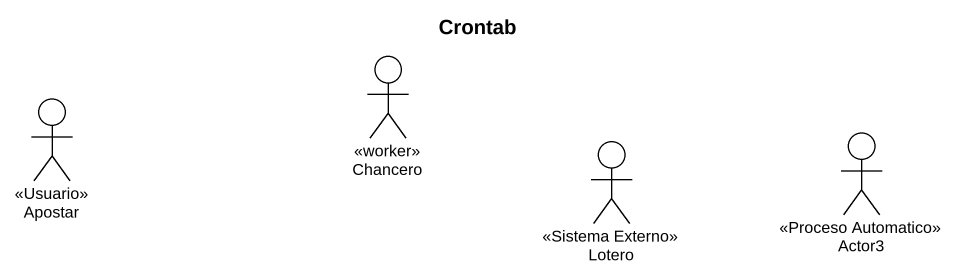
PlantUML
@startuml
title Crontab
actor Chancero <<worker>>
actor Apostar <<Usuario>>
actor Actor3 <<Proceso Automatico>>
actor Lotero <<Sistema Externo>>
@enduml
